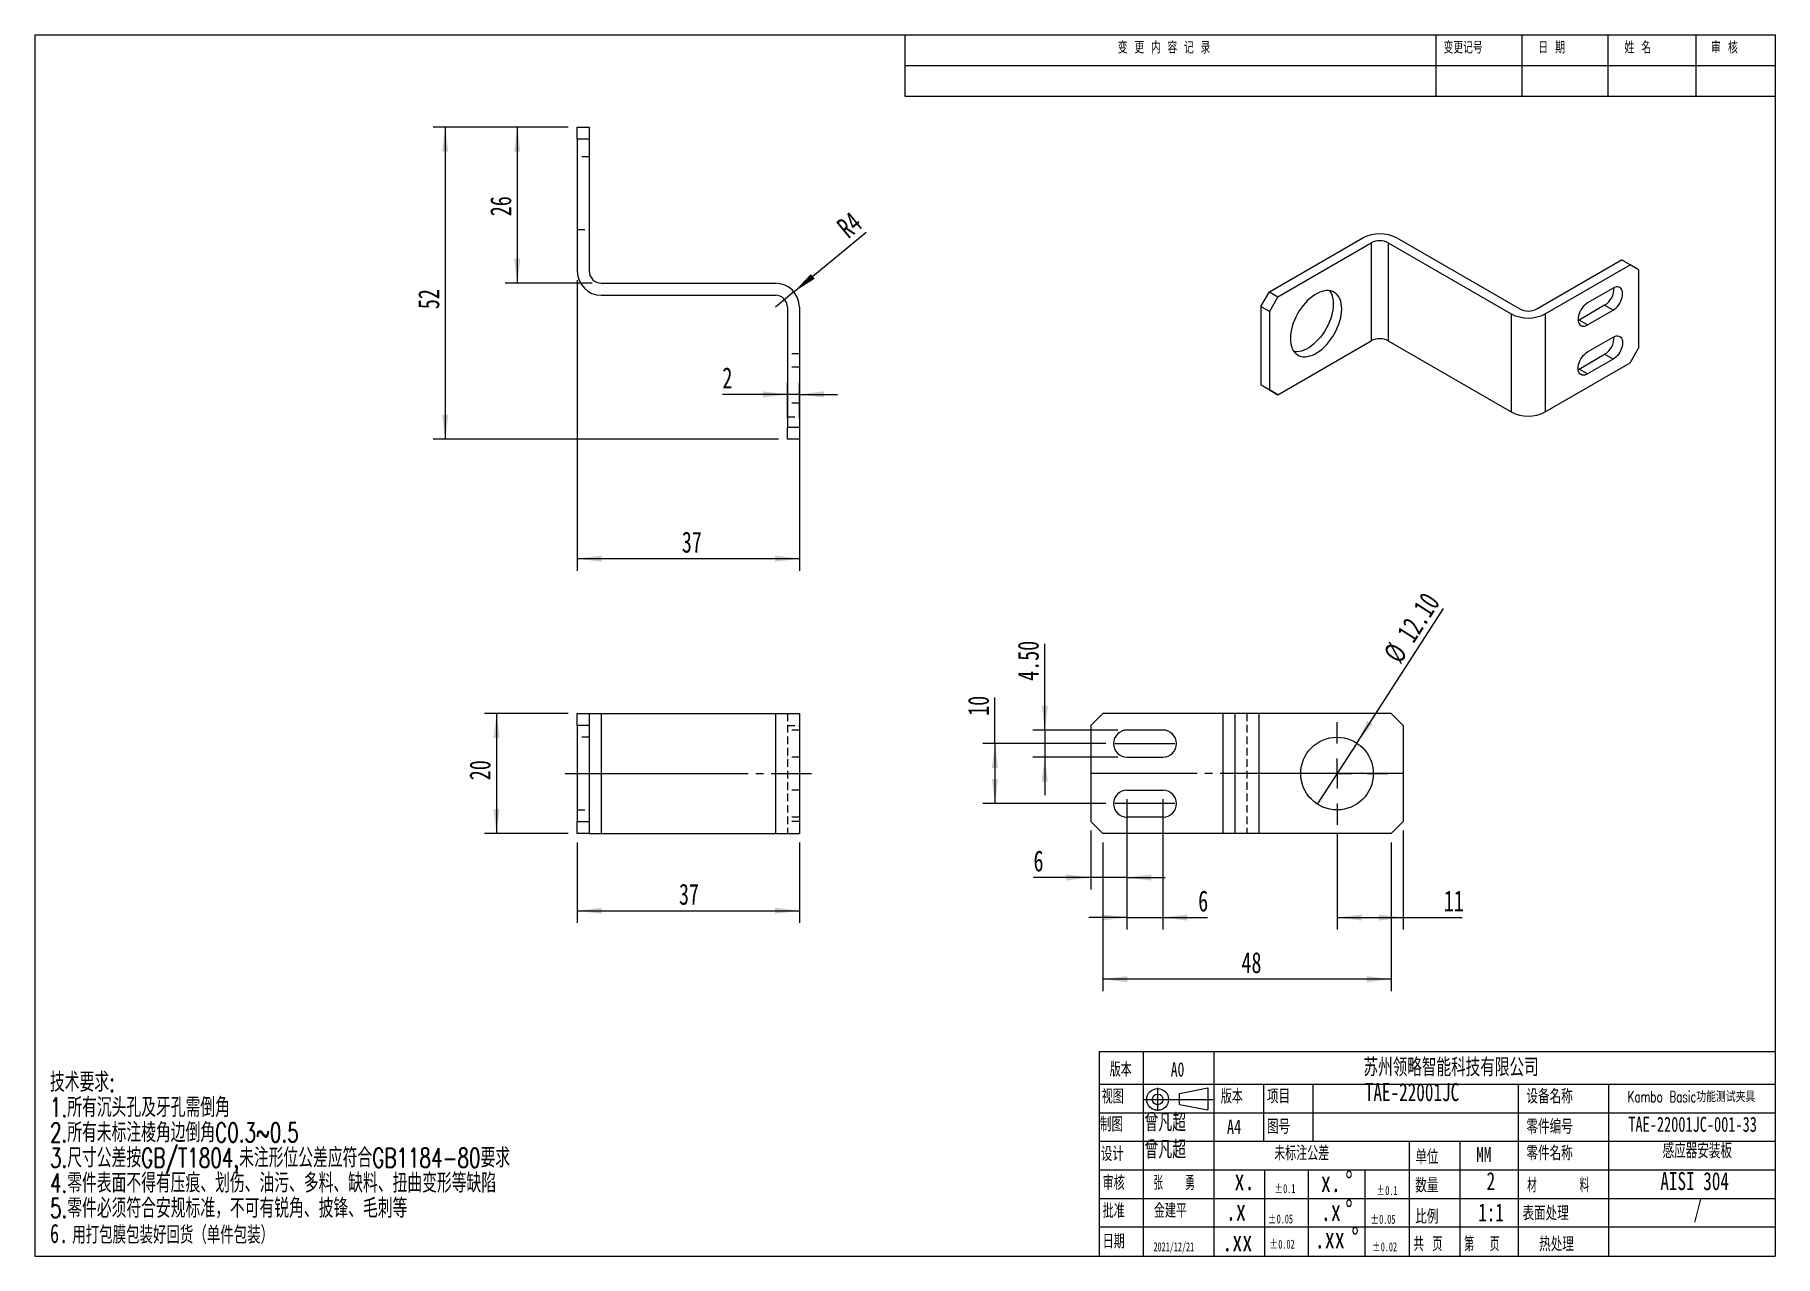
# Model space of a CAD drawing. Extents: x 2 to 292, y 3 to 207.
import ezdxf

# ---------------------------------------------------------------- set-up
doc = ezdxf.new("R2010")
doc.units = 0
for name, pattern in [('SLD-中心线', [34.29, 30.48, -1.27, 1.27, -1.27]), ('SLD-实线', [0]), ('SLD-虚线', [1.905, 1.27, -0.635])]:
    doc.linetypes.add(name, pattern=pattern)
doc.layers.get('0').update_dxf_attribs({"linetype": 'CONTINUOUS'})
for name, color, linetype in [('FORMAT', 7, 'SLD-实线'), ('图层1', 5, 'SLD-中心线'), ('图层7', 7, 'SLD-实线'), ('图框', 7, 'SLD-实线'), ('粗实线', 7, 'SLD-实线')]:
    doc.layers.add(name, color=color, linetype=linetype)
doc.styles.add('SLDTEXTSTYLE0', font='TXT', dxfattribs={"width": 0.7, "bigfont": 'bigfont'})
doc.styles.add('SLDTEXTSTYLE1', font='TXT', dxfattribs={"width": 0.736842, "bigfont": 'bigfont'})
doc.styles.add('SLDTEXTSTYLE2', font='TXT', dxfattribs={"width": 0.7})
doc.styles.add('SLDTEXTSTYLE3', font='TXT', dxfattribs={"width": 0.663})
doc.styles.add('SLDTEXTSTYLE4', font='TXT', dxfattribs={"width": 0.559211, "bigfont": 'bigfont'})
doc.styles.add('SLDTEXTSTYLE5', font='TXT', dxfattribs={"width": 0.736842})
doc.styles.add('SLDTEXTSTYLE6', font='TXT', dxfattribs={"width": 0.629187, "bigfont": 'bigfont'})
doc.styles.add('SLDTEXTSTYLE7', font='TXT', dxfattribs={"width": 0.657895, "bigfont": 'bigfont'})
doc.styles.add('SLDTEXTSTYLE8', font='TXT', dxfattribs={"width": 0.618421, "bigfont": 'bigfont'})
doc.styles.add('SLDTEXTSTYLE9', font='TXT', dxfattribs={"width": 0.58, "bigfont": 'bigfont'})
doc.dimstyles.new('SLDDIMSTYLE0', dxfattribs={"dimtxt": 3.5, "dimasz": 4.08, "dimexe": 0, "dimexo": 0.0625, "dimgap": 0.875, "dimtad": 2, "dimrnd": 1e-09, "dimzin": 12, "dimtxsty": 'SLDTEXTSTYLE2', "dimsah": 1, "dimcen": 0.09, "dimazin": 3, "dimtfac": 1, "dimtofl": 0, "dimtmove": 0, "dimatfit": 3, "dimtolj": 1, "dimtzin": 12})
doc.dimstyles.new('SLDDIMSTYLE1', dxfattribs={"dimtxt": 3.5, "dimasz": 4.08, "dimexe": 0, "dimexo": 0.0625, "dimgap": 0.875, "dimtad": 2, "dimrnd": 1e-09, "dimzin": 12, "dimtxsty": 'SLDTEXTSTYLE2', "dimsah": 1, "dimcen": 0.09, "dimazin": 3, "dimtfac": 1, "dimtmove": 0, "dimatfit": 3, "dimtolj": 1, "dimtzin": 12})
doc.dimstyles.new('SLDDIMSTYLE2', dxfattribs={"dimtxt": 3.5, "dimasz": 4.08, "dimexe": 0, "dimexo": 0.0625, "dimgap": 0.875, "dimtad": 2, "dimrnd": 1e-09, "dimzin": 12, "dimtxsty": 'SLDTEXTSTYLE2', "dimsah": 1, "dimcen": 0, "dimazin": 3, "dimtfac": 1, "dimtofl": 0, "dimtmove": 0, "dimatfit": 3, "dimtolj": 1, "dimtzin": 12})
doc.dimstyles.new('SLDDIMSTYLE3', dxfattribs={"dimtxt": 3.5, "dimasz": 4.08, "dimexe": 0, "dimexo": 0.0625, "dimgap": 0.875, "dimtad": 2, "dimrnd": 1e-09, "dimzin": 4, "dimtxsty": 'SLDTEXTSTYLE2', "dimsah": 1, "dimcen": 0.09, "dimazin": 3, "dimtfac": 1, "dimtmove": 0, "dimatfit": 3, "dimtolj": 1, "dimtzin": 12})
doc.dimstyles.new('SLDDIMSTYLE4', dxfattribs={"dimtxt": 3.5, "dimasz": 4.08, "dimexe": 0, "dimexo": 0.0625, "dimgap": 0.875, "dimtad": 2, "dimrnd": 1e-09, "dimzin": 4, "dimtxsty": 'SLDTEXTSTYLE2', "dimblk1": 'NONE', "dimsah": 1, "dimcen": 0, "dimazin": 3, "dimtfac": 1, "dimtmove": 0, "dimatfit": 3, "dimtolj": 1, "dimtzin": 12})

# ---------------------------------------------------------------- blocks, each defined once
blk = doc.blocks.new('SW_NOTE_0')
at = {"layer": '图层7', "color": 0, "char_height": 1.5, "attachment_point": 1, "style": 'SLDTEXTSTYLE3'}
for s, insert in [('%%p', (0, 1.93)), ('0.05', (1.44, 1.93))]:
    blk.add_mtext(s, dxfattribs=dict(at, insert=insert))
blk = doc.blocks.new('SW_NOTE_1')
at = {"layer": '图层7', "color": 0, "char_height": 1.5, "attachment_point": 1, "style": 'SLDTEXTSTYLE3'}
for s, insert in [('%%p', (0, 1.93)), ('0.02', (1.44, 1.93))]:
    blk.add_mtext(s, dxfattribs=dict(at, insert=insert))
blk = doc.blocks.new('SW_NOTE_2')
at = {"layer": '图层7', "color": 0, "char_height": 1.5, "attachment_point": 1, "style": 'SLDTEXTSTYLE3'}
for s, insert in [('%%p', (0, 1.93)), ('0.1', (1.44, 1.93))]:
    blk.add_mtext(s, dxfattribs=dict(at, insert=insert))
blk = doc.blocks.new('SW_NOTE_3')
at = {"layer": '图层7', "color": 0, "attachment_point": 1}
for s, insert, char_height, style in [('\\M+18B5A术\\M+19776\\M+18B81:', (0, 4.13), 3.2, 'SLDTEXTSTYLE0'), ('1.\\M+18F8A\\M+1974C沉头\\M+18D45\\M+18B79\\M+189E5\\M+18D45\\M+18EF9\\M+1937C\\M+18A70', (0, -0.07), 3.2, 'SLDTEXTSTYLE0'), ('2.\\M+18F8A\\M+1974C\\M+196A2标\\M+1928D棱\\M+18A70边\\M+1937C\\M+18A70C0.3~0.5', (0, -4.27), 3.2, 'SLDTEXTSTYLE0'), ('3.\\M+18EDA\\M+190A1\\M+18CF6\\M+18DB7\\M+188C2GB/T1804,\\M+196A2\\M+1928D\\M+18C60\\M+188CA\\M+18CF6\\M+18DB7应\\M+19584\\M+18D87GB1184-80\\M+19776\\M+18B81', (0, -8.47), 3.2, 'SLDTEXTSTYLE0'), ('4.\\M+197EB\\M+18C8F\\M+1955C\\M+196CA\\M+19573\\M+193BE\\M+1974C压\\M+18DAD\\M+18141划伤\\M+18141\\M+196FB污\\M+18141\\M+191BD\\M+197BF\\M+18141\\M+1E39E\\M+197BF\\M+18141扭\\M+18BC8变\\M+18C60\\M+19399\\M+1E39E\\M+1E89C', (0, -12.67), 3.2, 'SLDTEXTSTYLE0'), ('5.\\M+197EB\\M+18C8F\\M+1954B须\\M+19584\\M+18D87\\M+188C0规标\\M+18F79\\M+18143\\M+19573\\M+189C2\\M+1974C锐\\M+18A70\\M+18141\\M+194E2锋\\M+18141\\M+196D1\\M+18E68\\M+19399', (0, -16.87), 3.2, 'SLDTEXTSTYLE0'), ('6.', (0, -21.07), 3.2, 'SLDTEXTSTYLE2'), ('\\M+19770\\M+191C5\\M+195EF\\M+1968C\\M+195EF\\M+19195\\M+18D44\\M+189F1货\\M+18169单\\M+18C8F\\M+195EF\\M+19195\\M+1816A', (3.72, -21.47), 2.91042, 'SLDTEXTSTYLE0')]:
    blk.add_mtext(s, dxfattribs=dict(at, insert=insert, char_height=char_height, style=style))
blk = doc.blocks.new('SW_NOTE_4')
at = {"layer": '图层7', "color": 0, "char_height": 3.5, "attachment_point": 1, "style": 'SLDTEXTSTYLE2'}
for s, insert in [('.x', (0, 4.51)), ('%%d', (4.07, 4.51))]:
    blk.add_mtext(s, dxfattribs=dict(at, insert=insert))
blk = doc.blocks.new('SW_NOTE_5')
at = {"layer": '图层7', "color": 0, "char_height": 3.5, "attachment_point": 1, "style": 'SLDTEXTSTYLE2'}
for s, insert in [('x.', (0, 4.51)), ('%%d', (4.07, 4.51))]:
    blk.add_mtext(s, dxfattribs=dict(at, insert=insert))
blk = doc.blocks.new('SW_NOTE_6')
at = {"layer": '图层7', "color": 0, "char_height": 3.5, "attachment_point": 1, "style": 'SLDTEXTSTYLE2'}
for s, insert in [('.xx', (0, 4.51)), ('%%d', (6.11, 4.51))]:
    blk.add_mtext(s, dxfattribs=dict(at, insert=insert))
blk = doc.blocks.new('SW_NOTE_7')
at = {"layer": '图层7', "color": 0, "char_height": 1.5, "attachment_point": 1, "style": 'SLDTEXTSTYLE3'}
for s, insert in [('%%p', (0, 1.93)), ('0.1', (1.44, 1.93))]:
    blk.add_mtext(s, dxfattribs=dict(at, insert=insert))
blk = doc.blocks.new('SW_NOTE_8')
at = {"layer": '图层7', "color": 0, "char_height": 1.5, "attachment_point": 1, "style": 'SLDTEXTSTYLE3'}
for s, insert in [('%%p', (0, 1.93)), ('0.05', (1.44, 1.93))]:
    blk.add_mtext(s, dxfattribs=dict(at, insert=insert))
blk = doc.blocks.new('SW_NOTE_9')
at = {"layer": '图层7', "color": 0, "char_height": 1.5, "attachment_point": 1, "style": 'SLDTEXTSTYLE3'}
for s, insert in [('%%p', (0, 1.93)), ('0.02', (1.44, 1.93))]:
    blk.add_mtext(s, dxfattribs=dict(at, insert=insert))
blk = doc.blocks.new('_D')
at = {"layer": '图框', "color": 5}
for p, q in [((92.6, 72), (92.6, 58.64)), ((129.6, 72), (129.6, 58.64)), ((92.6, 60.64), (129.6, 60.64))]:
    blk.add_line(p, q, dxfattribs=at)
for points in [[(92.6, 60.64), (96.68, 60.13), (96.68, 61.15)], [(129.6, 60.64), (125.52, 61.15), (125.52, 60.13)]]:
    blk.add_solid(points, dxfattribs=at)
at = {"layer": '图框', "color": 5, "insert": (109.54, 65.15), "char_height": 3.5, "attachment_point": 1, "style": 'SLDTEXTSTYLE2'}
blk.add_mtext('37', dxfattribs=at)
blk = doc.blocks.new('_D_1')
at = {"layer": '图框', "color": 5}
for p, q in [((91.1, 93.5), (77.14, 93.5)), ((79.14, 93.5), (79.14, 73.5)), ((91.1, 73.5), (77.14, 73.5))]:
    blk.add_line(p, q, dxfattribs=at)
for points in [[(79.14, 93.5), (78.63, 89.42), (79.65, 89.42)], [(79.14, 73.5), (79.65, 77.58), (78.63, 77.58)]]:
    blk.add_solid(points, dxfattribs=at)
at = {"layer": '图框', "color": 5, "insert": (74.63, 82.39), "char_height": 3.5, "attachment_point": 1, "rotation": 90, "style": 'SLDTEXTSTYLE2'}
blk.add_mtext('20', dxfattribs=at)
blk = doc.blocks.new('_D_2')
at = {"layer": '图框', "color": 5}
for p, q in [((127.6, 142.69), (127.6, 148.66)), ((129.6, 142.69), (129.6, 148.66)), ((127.6, 146.66), (116.77, 146.66)), ((129.6, 146.66), (127.6, 146.66)), ((129.6, 146.66), (135.95, 146.66))]:
    blk.add_line(p, q, dxfattribs=at)
for points in [[(127.6, 146.66), (123.52, 147.17), (123.52, 146.15)], [(129.6, 146.66), (133.68, 146.15), (133.68, 147.17)]]:
    blk.add_solid(points, dxfattribs=at)
at = {"layer": '图框', "color": 5, "insert": (116.77, 151.17), "char_height": 3.5, "attachment_point": 1, "style": 'SLDTEXTSTYLE2'}
blk.add_mtext('2', dxfattribs=at)
blk = doc.blocks.new('_D_3')
at = {"layer": '图框', "color": 5}
for p, q in [((92.6, 165.69), (92.6, 117.3)), ((129.6, 139.69), (129.6, 117.3)), ((92.6, 119.3), (129.6, 119.3))]:
    blk.add_line(p, q, dxfattribs=at)
for points in [[(92.6, 119.3), (96.68, 118.79), (96.68, 119.81)], [(129.6, 119.3), (125.52, 119.81), (125.52, 118.79)]]:
    blk.add_solid(points, dxfattribs=at)
at = {"layer": '图框', "color": 5, "insert": (110.02, 123.81), "char_height": 3.5, "attachment_point": 1, "style": 'SLDTEXTSTYLE2'}
blk.add_mtext('37', dxfattribs=at)
blk = doc.blocks.new('_D_4')
at = {"layer": '图框', "color": 5}
for p, q in [((91.1, 191.19), (68.6, 191.19)), ((70.6, 191.19), (70.6, 139.19)), ((126.1, 139.19), (68.6, 139.19))]:
    blk.add_line(p, q, dxfattribs=at)
for points in [[(70.6, 191.19), (70.09, 187.11), (71.11, 187.11)], [(70.6, 139.19), (71.11, 143.27), (70.09, 143.27)]]:
    blk.add_solid(points, dxfattribs=at)
at = {"layer": '图框', "color": 5, "insert": (66.09, 160.87), "char_height": 3.5, "attachment_point": 1, "rotation": 90, "style": 'SLDTEXTSTYLE2'}
blk.add_mtext('52', dxfattribs=at)
blk = doc.blocks.new('_D_5')
at = {"layer": '图框', "color": 5}
for p, q in [((91.1, 191.19), (80.6, 191.19)), ((82.6, 191.19), (82.6, 165.19)), ((95.1, 165.19), (80.6, 165.19))]:
    blk.add_line(p, q, dxfattribs=at)
for points in [[(82.6, 191.19), (82.09, 187.11), (83.11, 187.11)], [(82.6, 165.19), (83.11, 169.27), (82.09, 169.27)]]:
    blk.add_solid(points, dxfattribs=at)
at = {"layer": '图框', "color": 5, "insert": (78.09, 176.35), "char_height": 3.5, "attachment_point": 1, "rotation": 90, "style": 'SLDTEXTSTYLE2'}
blk.add_mtext('26', dxfattribs=at)
blk = doc.blocks.new('_D_6')
at = {"layer": '图框', "color": 5}
for q in [(140.76, 173.68), (125.6, 161.19)]:
    blk.add_line((128.69, 163.73), q, dxfattribs=at)
blk.add_solid([(128.69, 163.73), (132.16, 165.94), (131.51, 166.72)], dxfattribs=at)
at = {"layer": '图框', "color": 5, "insert": (135.53, 175.2), "char_height": 3.5, "attachment_point": 1, "rotation": 39.511, "style": 'SLDTEXTSTYLE2'}
blk.add_mtext('R4', dxfattribs=at)
blk = doc.blocks.new('_D_7')
at = {"layer": '图框', "color": 5}
for p, q in [((162.19, 88.5), (162.19, 96.19)), ((180.69, 88.5), (160.19, 88.5)), ((162.19, 88.5), (162.19, 78.5)), ((180.69, 78.5), (160.19, 78.5))]:
    blk.add_line(p, q, dxfattribs=at)
for points in [[(162.19, 88.5), (161.68, 84.42), (162.7, 84.42)], [(162.19, 78.5), (162.7, 82.58), (161.68, 82.58)]]:
    blk.add_solid(points, dxfattribs=at)
at = {"layer": '图框', "color": 5, "insert": (157.68, 93.12), "char_height": 3.5, "attachment_point": 1, "rotation": 90, "style": 'SLDTEXTSTYLE2'}
blk.add_mtext('10', dxfattribs=at)
blk = doc.blocks.new('_D_8')
at = {"layer": '图框', "color": 5}
for p, q in [((180.19, 72), (180.19, 47.25)), ((228.19, 72), (228.19, 47.25)), ((228.19, 49.25), (180.19, 49.25))]:
    blk.add_line(p, q, dxfattribs=at)
for points in [[(180.19, 49.25), (184.27, 48.74), (184.27, 49.76)], [(228.19, 49.25), (224.11, 49.76), (224.11, 48.74)]]:
    blk.add_solid(points, dxfattribs=at)
at = {"layer": '图框', "color": 5, "insert": (203.27, 53.76), "char_height": 3.5, "attachment_point": 1, "style": 'SLDTEXTSTYLE2'}
blk.add_mtext('48', dxfattribs=at)
blk = doc.blocks.new('_D_9')
at = {"layer": '图框', "color": 5}
for p, q in [((184.19, 79.25), (184.19, 64.18)), ((178.19, 74), (178.19, 64.18)), ((178.19, 66.18), (168.62, 66.18)), ((184.19, 66.18), (178.19, 66.18)), ((184.19, 66.18), (190.54, 66.18))]:
    blk.add_line(p, q, dxfattribs=at)
for points in [[(178.19, 66.18), (174.11, 66.69), (174.11, 65.67)], [(184.19, 66.18), (188.27, 65.67), (188.27, 66.69)]]:
    blk.add_solid(points, dxfattribs=at)
at = {"layer": '图框', "color": 5, "insert": (168.62, 70.69), "char_height": 3.5, "attachment_point": 1, "style": 'SLDTEXTSTYLE2'}
blk.add_mtext('6', dxfattribs=at)
blk = doc.blocks.new('_D_10')
at = {"layer": '图框', "color": 5}
for p, q in [((184.19, 79.25), (184.19, 57.51)), ((190.19, 79.25), (190.19, 57.51)), ((184.19, 59.51), (177.84, 59.51)), ((184.19, 59.51), (190.19, 59.51)), ((190.19, 59.51), (197.59, 59.51))]:
    blk.add_line(p, q, dxfattribs=at)
for points in [[(184.19, 59.51), (180.11, 60.02), (180.11, 59)], [(190.19, 59.51), (194.27, 59), (194.27, 60.02)]]:
    blk.add_solid(points, dxfattribs=at)
at = {"layer": '图框', "color": 5, "insert": (196.06, 64.02), "char_height": 3.5, "attachment_point": 1, "style": 'SLDTEXTSTYLE2'}
blk.add_mtext('6', dxfattribs=at)
blk = doc.blocks.new('_D_11')
at = {"layer": '图框', "color": 5}
for p, q in [((170.5, 90.75), (170.5, 105.09)), ((182.69, 90.75), (168.5, 90.75)), ((170.5, 90.75), (170.5, 86.25)), ((182.69, 86.25), (168.5, 86.25)), ((170.5, 86.25), (170.5, 79.9))]:
    blk.add_line(p, q, dxfattribs=at)
for points in [[(170.5, 90.75), (171.01, 94.83), (169.99, 94.83)], [(170.5, 86.25), (169.99, 82.17), (171.01, 82.17)]]:
    blk.add_solid(points, dxfattribs=at)
at = {"layer": '图框', "color": 5, "insert": (165.99, 98.95), "char_height": 3.5, "attachment_point": 1, "rotation": 90, "style": 'SLDTEXTSTYLE2'}
blk.add_mtext('4.50', dxfattribs=at)
blk = doc.blocks.new('_D_12')
at = {"layer": '图框', "color": 5}
for q in [(236.94, 110.98), (215.91, 78.41)]:
    blk.add_line((222.47, 88.58), q, dxfattribs=at)
blk.add_solid([(222.47, 88.58), (225.11, 91.73), (224.26, 92.28)], dxfattribs=at)
at = {"layer": '图框', "color": 5, "char_height": 3.5, "attachment_point": 1, "rotation": 57.1402, "style": 'SLDTEXTSTYLE2'}
for s, insert in [('12.10', (229, 106.97)), ('%%c', (226.76, 103.52))]:
    blk.add_mtext(s, dxfattribs=dict(at, insert=insert))
blk = doc.blocks.new('_NONE')
blk = doc.blocks.new('_D_13')
at = {"layer": '图框', "color": 5}
for p, q in [((219.19, 73.45), (219.19, 57.51)), ((230.19, 74), (230.19, 57.51)), ((219.19, 59.51), (230.19, 59.51)), ((230.19, 59.51), (240.06, 59.51))]:
    blk.add_line(p, q, dxfattribs=at)
for points in [[(219.19, 59.51), (223.27, 59), (223.27, 60.02)], [(230.19, 59.51), (226.11, 60.02), (226.11, 59)]]:
    blk.add_solid(points, dxfattribs=at)
at = {"layer": '图框', "color": 5, "insert": (236.99, 64.02), "char_height": 3.5, "attachment_point": 1, "style": 'SLDTEXTSTYLE2'}
blk.add_mtext('11', dxfattribs=at)
blk = doc.blocks.new('SW_CENTERMARKSYMBOL_0')
at = {"layer": '图框', "color": 0}
for p, q in [((0, 5), (0, 8.55)), ((-5, 0), (-8.55, 0)), ((0, 0), (-2.5, 0)), ((0, 0), (0, 2.5)), ((0, 0), (0, -2.5)), ((0, 0), (2.5, 0)), ((5, 0), (8.55, 0)), ((0, -5), (0, -8.55))]:
    blk.add_line(p, q, dxfattribs=at)

msp = doc.modelspace()

# ---------------------------------------------------------------- linework, layer by layer
at = {"color": 7, "linetype": 'SLD-实线'}
for p, q in [((92.603, 191.186), (94.603, 191.186)), ((92.603, 189.186), (92.603, 191.186)), ((92.603, 189.186), (92.603, 167.186)), ((94.603, 189.186), (92.603, 189.186)), ((94.603, 191.186), (94.603, 189.186)), ((94.603, 189.186), (94.603, 167.186)), ((207.918, 163.755), (223.474, 172.736)), ((209.332, 162.939), (224.888, 171.919)), ((224.888, 171.919), (224.888, 155.588)), ((227.717, 171.919), (248.223, 160.081)), ((227.717, 171.919), (227.717, 155.588)), ((229.131, 172.736), (249.637, 160.898)), ((252.465, 160.898), (266.608, 169.062)), ((253.88, 160.081), (268.022, 168.245)), ((268.022, 168.245), (266.608, 169.062)), ((269.436, 167.429), (268.022, 168.245)), ((269.436, 167.429), (269.436, 154.364)), ((96.603, 165.186), (125.603, 165.186)), ((96.603, 163.186), (125.603, 163.186)), ((206.503, 161.306), (207.918, 163.755)), ((207.918, 163.755), (209.332, 162.939)), ((209.332, 162.939), (207.918, 160.489)), ((265.193, 164.367), (260.951, 161.918)), ((127.603, 161.186), (127.603, 141.186)), ((129.603, 161.186), (129.603, 141.186)), ((207.918, 160.489), (206.503, 161.306)), ((206.503, 161.306), (206.503, 148.241)), ((207.918, 160.489), (207.918, 147.425)), ((248.223, 160.081), (248.223, 143.751)), ((253.88, 160.081), (253.88, 143.751)), ((263.779, 161.509), (259.536, 159.06)), ((260.951, 158.243), (265.193, 160.693)), ((265.193, 160.693), (263.779, 161.509)), ((259.536, 159.06), (259.369, 158.973)), ((260.951, 158.243), (259.536, 159.06)), ((209.332, 146.608), (224.888, 155.588)), ((227.717, 155.588), (248.223, 143.751)), ((260.951, 153.752), (265.193, 156.202)), ((268.022, 151.915), (269.436, 154.364)), ((253.88, 143.751), (268.022, 151.915)), ((259.369, 150.808), (259.536, 150.894)), ((259.536, 150.894), (263.779, 153.344)), ((260.951, 150.078), (259.536, 150.894)), ((265.193, 152.527), (260.951, 150.078)), ((265.193, 152.527), (263.779, 153.344)), ((206.503, 148.241), (207.918, 147.425)), ((207.918, 147.424), (206.503, 148.241)), ((207.918, 147.425), (209.332, 146.608)), ((209.332, 146.608), (207.918, 147.424)), ((127.603, 141.186), (129.603, 141.186)), ((127.603, 139.186), (127.603, 141.186)), ((129.603, 141.186), (129.603, 139.186)), ((129.603, 139.186), (127.603, 139.186)), ((92.603, 93.497), (94.603, 93.497)), ((92.603, 91.497), (92.603, 93.497)), ((94.603, 93.497), (94.603, 91.497)), ((94.603, 93.497), (96.603, 93.497)), ((96.603, 93.497), (96.603, 73.497)), ((96.603, 93.497), (125.603, 93.497)), ((125.603, 93.497), (125.603, 73.497)), ((125.603, 93.497), (129.603, 93.497)), ((129.603, 93.497), (129.603, 73.497)), ((180.189, 93.497), (178.189, 91.497)), ((200.189, 93.497), (180.189, 93.497)), ((200.189, 93.497), (200.189, 73.497)), ((202.189, 93.497), (200.189, 93.497)), ((202.189, 93.497), (202.189, 73.497)), ((206.189, 93.497), (202.189, 93.497)), ((206.189, 93.497), (206.189, 73.497)), ((228.189, 93.497), (206.189, 93.497)), ((230.189, 91.497), (228.189, 93.497)), ((94.603, 91.497), (92.603, 91.497)), ((92.603, 91.497), (92.603, 75.497)), ((94.603, 91.497), (94.603, 75.497)), ((178.189, 91.497), (178.189, 75.497)), ((190.189, 90.747), (184.189, 90.747)), ((230.189, 91.497), (230.189, 75.497)), ((184.189, 86.247), (190.189, 86.247)), ((184.189, 80.747), (190.189, 80.747)), ((92.603, 75.497), (94.603, 75.497)), ((92.603, 73.497), (92.603, 75.497)), ((94.603, 75.497), (94.603, 73.497)), ((178.189, 75.497), (180.189, 73.497)), ((190.189, 76.247), (184.189, 76.247)), ((228.189, 73.497), (230.189, 75.497)), ((94.603, 73.497), (92.603, 73.497)), ((94.603, 73.497), (96.603, 73.497)), ((96.603, 73.497), (125.603, 73.497)), ((125.603, 73.497), (129.603, 73.497)), ((200.189, 73.497), (180.189, 73.497)), ((202.189, 73.497), (200.189, 73.497)), ((206.189, 73.497), (202.189, 73.497)), ((228.189, 73.497), (206.189, 73.497))]:
    msp.add_line(p, q, dxfattribs=at)
at = {"color": 7, "linetype": 'SLD-虚线'}
for p, q in [((94.603, 186.236), (92.603, 186.236)), ((92.603, 174.136), (94.603, 174.136)), ((129.603, 153.436), (127.603, 153.436)), ((129.603, 151.186), (127.603, 151.186)), ((129.603, 145.186), (127.603, 145.186)), ((127.603, 142.936), (129.603, 142.936)), ((96.603, 93.497), (96.603, 73.497)), ((125.603, 93.497), (125.603, 73.497)), ((127.603, 93.497), (127.603, 73.497)), ((200.189, 93.497), (200.189, 73.497)), ((204.189, 93.497), (204.189, 73.497)), ((206.189, 93.497), (206.189, 73.497)), ((127.603, 91.497), (129.603, 91.497)), ((129.603, 90.747), (127.603, 90.747)), ((94.603, 89.547), (92.603, 89.547)), ((129.603, 86.247), (127.603, 86.247)), ((129.603, 80.747), (127.603, 80.747)), ((92.603, 77.447), (94.603, 77.447)), ((129.603, 76.247), (127.603, 76.247)), ((129.603, 75.497), (127.603, 75.497))]:
    msp.add_line(p, q, dxfattribs=at)
at = {"color": 7, "linetype": 'SLD-实线', "flags": 128}
for points in [[(211.418, 155.978), (211.437, 155.519), (211.495, 155.087), (211.591, 154.686), (211.724, 154.318), (211.893, 153.988), (212.097, 153.699), (212.333, 153.452), (212.6, 153.251), (212.894, 153.096), (213.214, 152.991), (213.557, 152.934), (213.919, 152.928), (214.297, 152.971), (214.687, 153.064), (215.087, 153.206), (215.492, 153.395), (215.899, 153.63), (216.305, 153.909), (216.704, 154.229), (217.095, 154.587), (217.473, 154.979), (217.835, 155.404), (218.177, 155.856), (218.497, 156.331), (218.792, 156.825), (219.059, 157.335), (219.295, 157.854), (219.498, 158.379), (219.667, 158.904), (219.801, 159.425), (219.897, 159.937), (219.954, 160.436), (219.974, 160.917), (219.954, 161.375), (219.897, 161.807), (219.801, 162.209), (219.667, 162.576), (219.498, 162.906), (219.295, 163.196), (219.059, 163.442), (218.792, 163.644), (218.497, 163.798), (218.177, 163.904), (217.835, 163.96), (217.473, 163.967), (217.095, 163.923), (216.704, 163.83), (216.305, 163.688), (215.899, 163.499), (215.492, 163.264), (215.087, 162.985), (214.687, 162.666), (214.297, 162.308), (213.919, 161.915), (213.557, 161.491), (213.214, 161.039), (212.894, 160.563), (212.6, 160.069), (212.333, 159.56), (212.097, 159.04), (211.893, 158.516), (211.724, 157.99), (211.591, 157.469), (211.495, 156.957), (211.437, 156.458), (211.418, 155.978)], [(217.93, 163.95), (218.084, 163.722), (218.253, 163.392), (218.386, 163.025), (218.482, 162.624), (218.54, 162.192), (218.56, 161.733), (218.54, 161.252), (218.482, 160.754), (218.386, 160.241), (218.253, 159.72), (218.084, 159.195), (217.881, 158.67), (217.644, 158.151), (217.378, 157.642), (217.083, 157.147), (216.763, 156.672), (216.421, 156.22), (216.059, 155.796), (215.681, 155.403), (215.29, 155.045), (214.89, 154.725), (214.485, 154.447), (214.078, 154.212), (213.673, 154.022), (213.273, 153.881), (212.882, 153.787), (212.505, 153.744), (212.143, 153.751), (212.048, 153.761)], [(265.193, 160.693), (265.442, 160.859), (265.685, 161.066), (265.916, 161.31), (266.128, 161.583), (266.318, 161.88), (266.48, 162.193), (266.611, 162.514), (266.706, 162.836), (266.765, 163.15), (266.784, 163.448), (266.765, 163.724), (266.706, 163.971), (266.611, 164.182), (266.48, 164.353), (266.318, 164.478), (266.128, 164.556), (265.916, 164.584), (265.685, 164.561), (265.442, 164.488), (265.193, 164.367)], [(260.951, 161.918), (260.702, 161.752), (260.459, 161.544), (260.228, 161.301), (260.016, 161.027), (259.826, 160.73), (259.664, 160.417), (259.533, 160.096), (259.438, 159.775), (259.379, 159.461), (259.36, 159.162), (259.379, 158.886), (259.438, 158.639), (259.533, 158.428), (259.664, 158.258), (259.826, 158.132), (260.016, 158.054), (260.228, 158.027), (260.459, 158.05), (260.702, 158.122), (260.951, 158.243)], [(260.951, 150.078), (260.702, 149.957), (260.459, 149.884), (260.228, 149.861), (260.016, 149.889), (259.826, 149.967), (259.664, 150.092), (259.533, 150.263), (259.438, 150.474), (259.379, 150.721), (259.36, 150.997), (259.379, 151.295), (259.438, 151.609), (259.533, 151.931), (259.664, 152.252), (259.826, 152.565), (260.016, 152.862), (260.228, 153.135), (260.459, 153.379), (260.702, 153.586), (260.951, 153.752)], [(265.193, 156.202), (265.442, 156.323), (265.685, 156.396), (265.916, 156.418), (266.128, 156.391), (266.318, 156.313), (266.48, 156.187), (266.611, 156.017), (266.706, 155.806), (266.765, 155.559), (266.784, 155.283), (266.765, 154.984), (266.706, 154.67), (266.611, 154.349), (266.48, 154.028), (266.318, 153.715), (266.128, 153.418), (265.916, 153.144), (265.685, 152.901), (265.442, 152.694), (265.193, 152.527)]]:
    msp.add_lwpolyline(points, dxfattribs=at)
at = {"color": 7, "linetype": 'SLD-实线'}
msp.add_circle((219.189, 83.497), 6.05, dxfattribs=at)
for centre, radius, start, end in [((226.302, 167.297), 6.13, 62.52429, 117.47573), ((226.302, 169.205), 3.061, 62.48061, 117.51938), ((96.603, 167.186), 4, 180, 270), ((96.603, 167.186), 2, 180, 270), ((125.603, 161.186), 4, 0, 90), ((125.603, 161.186), 2, 0, 90), ((261.983, 164.372), 3.38, 302.11228, 1.39227), ((251.051, 165.52), 6.13, 242.52431, 297.47569), ((251.051, 163.612), 3.061, 242.48053, 297.51947), ((226.302, 152.874), 3.061, 62.48061, 117.51938), ((262.004, 156.195), 3.358, 301.90364, 1.60091), ((251.051, 149.189), 6.13, 242.52431, 297.47569), ((184.189, 88.497), 2.25, 90, 270), ((190.189, 88.497), 2.25, 270, 90), ((184.189, 78.497), 2.25, 90, 270), ((190.189, 78.497), 2.25, 270, 90)]:
    msp.add_arc(centre, radius, start, end, dxfattribs=at)
at = {"layer": 'FORMAT'}
for p, q in [((186.911, 37.198), (186.911, 3.096)), ((198.661, 37.198), (198.661, 3.096)), ((179.553, 31.758), (292.203, 31.758)), ((192.951, 30.201), (197.689, 31.126)), ((192.951, 28.384), (192.951, 30.201)), ((197.689, 31.126), (197.689, 27.459)), ((206.951, 31.758), (206.951, 22.245)), ((215.155, 31.758), (215.155, 22.245)), ((249.362, 31.758), (249.362, 3.096)), ((264.4, 31.758), (264.4, 3.096)), ((179.553, 27.002), (292.203, 27.002)), ((192.951, 28.384), (197.689, 27.459)), ((179.553, 22.245), (292.203, 22.245)), ((231.209, 22.245), (231.209, 3.096)), ((239.69, 3.096), (239.69, 22.245)), ((179.553, 17.488), (292.203, 17.488)), ((207.102, 17.488), (207.102, 3.096)), ((214.371, 17.488), (214.371, 3.096)), ((223.838, 17.488), (223.838, 3.096)), ((179.553, 12.731), (292.203, 12.731)), ((179.553, 7.974), (292.203, 7.974))]:
    msp.add_line(p, q, dxfattribs=at)
at = {"layer": 'FORMAT', "linetype": 'SLD-中心线'}
for p, q in [((186.911, 29.213), (198.518, 29.213)), ((189.302, 31.121), (189.302, 27.304))]:
    msp.add_line(p, q, dxfattribs=at)
at = {"layer": 'FORMAT'}
for radius in [1.813, 0.888]:
    msp.add_circle((189.302, 29.213), radius, dxfattribs=at)
at = {"layer": '图层7', "color": 5}
for p, q in [((147.203, 206.571), (147.203, 196.354)), ((235.632, 206.571), (235.632, 196.354)), ((249.962, 206.571), (249.962, 196.354)), ((264.292, 206.571), (264.292, 196.354)), ((279.004, 206.571), (279.004, 196.354)), ((147.203, 201.442), (292.203, 201.442)), ((147.203, 196.354), (292.203, 196.354))]:
    msp.add_line(p, q, dxfattribs=at)
at = {"layer": '图框', "color": 5, "linetype": 'SLD-中心线'}
for p, q in [((182.189, 88.497), (192.189, 88.497)), ((90.603, 83.497), (131.603, 83.497)), ((230.189, 83.497), (178.189, 83.497)), ((192.189, 78.497), (182.189, 78.497))]:
    msp.add_line(p, q, dxfattribs=at)
at = {"layer": '粗实线', "color": 5}
for p, q in [((2.203, 206.571), (2.203, 3.096)), ((2.203, 206.571), (292.203, 206.571)), ((292.203, 206.571), (292.203, 3.096)), ((2.203, 3.096), (292.203, 3.096))]:
    msp.add_line(p, q, dxfattribs=at)
at = {"layer": '粗实线'}
for q in [(179.553, 3.096), (292.203, 37.198)]:
    msp.add_line((179.553, 37.198), q, dxfattribs=at)

# ---------------------------------------------------------------- block references
at = {"layer": '图层7', "color": 5}
msp.add_blockref('SW_NOTE_3', (4.728, 29.562), dxfattribs=at)
at = {"layer": '图层7'}
for name, p in [('SW_NOTE_5', (216.501, 12.756)), ('SW_NOTE_2', (208.781, 13.184)), ('SW_NOTE_7', (225.794, 12.86)), ('SW_NOTE_4', (216.501, 7.948)), ('SW_NOTE_0', (207.699, 8.118)), ('SW_NOTE_8', (224.773, 8.053)), ('SW_NOTE_1', (207.97, 3.918)), ('SW_NOTE_6', (215.483, 3.373)), ('SW_NOTE_9', (225.043, 3.478))]:
    msp.add_blockref(name, p, dxfattribs=at)
at = {"layer": '图框', "color": 5}
msp.add_blockref('SW_CENTERMARKSYMBOL_0', (219.189, 83.497), dxfattribs=at)

# ---------------------------------------------------------------- texts
at = {"layer": 'FORMAT', "char_height": 2.38125, "attachment_point": 2, "style": 'SLDTEXTSTYLE0'}
for s, insert in [('\\M+194C5\\M+1967B', (183.15, 35.395)), ('\\M+196A2标\\M+1928D\\M+18CF6\\M+18DB7', (213.304, 21.453))]:
    msp.add_mtext(s, dxfattribs=dict(at, insert=insert))
at = {"layer": 'FORMAT', "color": 5, "insert": (192.618, 35.395), "char_height": 2.3813, "attachment_point": 2, "style": 'SLDTEXTSTYLE2'}
msp.add_mtext('A0', dxfattribs=at)
at = {"layer": '图层1'}
for s, insert, char_height, attachment_point, style in [('TAE-22001JC', (231.685, 31.928), 3, 2, 'SLDTEXTSTYLE2'), ('Kambo Basic\\M+18CF7\\M+1945C测试夹\\M+18BEF', (278.253, 30.577), 1.8, 2, 'SLDTEXTSTYLE0'), ('\\M+1915C\\M+1967D\\M+192B4', (187.11, 26.877), 3, 1, 'SLDTEXTSTYLE0'), ('TAE-22001JC-001-33', (278.443, 26.315), 2.5, 2, 'SLDTEXTSTYLE2'), ('\\M+1915C\\M+1967D\\M+192B4', (187.11, 22.349), 3, 1, 'SLDTEXTSTYLE0'), ('\\M+18AB4应\\M+18AED\\M+188C0\\M+19195\\M+194C2', (279.224, 21.91), 2.5, 2, 'SLDTEXTSTYLE0'), ('2', (244.822, 17.106), 3, 2, 'SLDTEXTSTYLE2'), ('AISI 304', (278.785, 17.106), 3, 2, 'SLDTEXTSTYLE2'), ('1:1', (244.857, 11.897), 3, 2, 'SLDTEXTSTYLE2'), ('/', (279.303, 12.462), 3, 2, 'SLDTEXTSTYLE2')]:
    msp.add_mtext(s, dxfattribs=dict(at, insert=insert, char_height=char_height, attachment_point=attachment_point, style=style))
at = {"layer": '图层7', "color": 5, "char_height": 2, "attachment_point": 1}
for s, insert, style in [('变 \\M+18D58 \\M+193E0 \\M+19765 记 录', (182.664, 205.456), 'SLDTEXTSTYLE6'), ('变\\M+18D58记\\M+18D86', (236.958, 205.456), 'SLDTEXTSTYLE1'), ('\\M+193FA \\M+18AFA', (252.719, 205.456), 'SLDTEXTSTYLE7'), ('\\M+190A9 \\M+196BC', (267.083, 205.456), 'SLDTEXTSTYLE7'), ('审 \\M+18A6A', (281.517, 205.456), 'SLDTEXTSTYLE7')]:
    msp.add_mtext(s, dxfattribs=dict(at, insert=insert, style=style))
at = {"layer": '图层7', "attachment_point": 1}
for s, insert, char_height, style in [('苏\\M+18F42领\\M+197AA\\M+19271\\M+1945C\\M+189C8\\M+18B5A\\M+1974C\\M+18CC0\\M+18CF6\\M+18E69', (223.608, 36.065), 3, 'SLDTEXTSTYLE1'), ('视图', (179.988, 30.907), 2.3813, 'SLDTEXTSTYLE0'), ('\\M+194C5\\M+1967B', (199.833, 30.907), 2.38125, 'SLDTEXTSTYLE0'), ('项\\M+196DA', (207.518, 30.907), 2.3813, 'SLDTEXTSTYLE1'), ('设备\\M+196BC\\M+18FCC', (250.753, 30.907), 2.38125, 'SLDTEXTSTYLE1'), ('\\M+190A7图', (179.671, 26.245), 2.3813, 'SLDTEXTSTYLE1'), ('\\M+197EB\\M+18C8F编\\M+18D86', (250.753, 25.857), 2.38125, 'SLDTEXTSTYLE1'), ('A4', (200.841, 25.857), 2.3813, 'SLDTEXTSTYLE5'), ('图\\M+18D86', (207.518, 25.857), 2.3813, 'SLDTEXTSTYLE1'), ('设计', (179.829, 21.328), 2.3813, 'SLDTEXTSTYLE1'), ('单\\M+188CA', (232.23, 20.804), 2.3813, 'SLDTEXTSTYLE1'), ('MM', (242.395, 21.262), 2.5, 'SLDTEXTSTYLE5'), ('\\M+197EB\\M+18C8F\\M+196BC\\M+18FCC', (250.753, 21.453), 2.38125, 'SLDTEXTSTYLE1'), ('审\\M+18A6A', (180.147, 16.508), 2.3813, 'SLDTEXTSTYLE0'), ('张   \\M+19745', (188.618, 16.508), 2.38125, 'SLDTEXTSTYLE9'), ('x.', (202.11, 17.591), 3.5, 'SLDTEXTSTYLE2'), ('\\M+19094\\M+197CA', (232.23, 16.085), 2.38125, 'SLDTEXTSTYLE1'), ('\\M+18DDE      \\M+197BF', (250.886, 16.085), 2.38125, 'SLDTEXTSTYLE4'), ('\\M+194E1\\M+18F79', (180.147, 11.864), 2.38125, 'SLDTEXTSTYLE0'), ('\\M+18BE0\\M+18C9A\\M+195BD', (188.678, 11.864), 2.38125, 'SLDTEXTSTYLE0'), ('.x', (200.684, 12.524), 3.5, 'SLDTEXTSTYLE2'), ('\\M+1955C\\M+196CA处\\M+1979D', (250.094, 11.441), 2.38125, 'SLDTEXTSTYLE1'), ('\\M+194E4\\M+197E1', (232.23, 10.877), 2.38125, 'SLDTEXTSTYLE1'), ('\\M+193FA\\M+18AFA', (180.147, 6.764), 2.38125, 'SLDTEXTSTYLE0'), ('.xx', (200.073, 7.385), 3.5, 'SLDTEXTSTYLE2'), ('\\M+18BA4 页', (231.937, 6.302), 2.3813, 'SLDTEXTSTYLE7'), ('\\M+191E6  页', (240.403, 6.302), 2.38125, 'SLDTEXTSTYLE8'), ('热处\\M+1979D', (252.87, 6.302), 2.3813, 'SLDTEXTSTYLE1'), ('2021/12/21', (188.618, 5.411), 1.5, 'SLDTEXTSTYLE3')]:
    msp.add_mtext(s, dxfattribs=dict(at, insert=insert, char_height=char_height, style=style))

# ---------------------------------------------------------------- dimensions: what is measured, and where the dimension line sits
at = {"layer": '图框', "color": 5}
for base, p1, p2, dimstyle, picture, middle in [((70.603, 139.186), (92.603, 191.186), (127.603, 139.186), 'SLDDIMSTYLE0', '_D_4', (70.603, 162.401)), ((82.603, 165.186), (92.603, 191.186), (96.603, 165.186), 'SLDDIMSTYLE0', '_D_5', (82.603, 177.883)), ((170.503, 86.247), (184.189, 90.747), (184.189, 86.247), 'SLDDIMSTYLE3', '_D_11', (170.503, 102.024)), ((162.189, 78.497), (182.189, 88.497), (182.189, 78.497), 'SLDDIMSTYLE0', '_D_7', (162.189, 94.653)), ((79.14, 73.497), (92.603, 93.497), (92.603, 73.497), 'SLDDIMSTYLE0', '_D_1', (79.14, 83.93))]:
    dim = msp.add_linear_dim(base=base, p1=p1, p2=p2, angle=90, dimstyle=dimstyle, dxfattribs=at)
    dim.commit()
    dim.dimension.update_dxf_attribs({"geometry": picture, "text_midpoint": middle, "dimtype": 160})
dim = msp.add_radius_dim(center=(125.603, 161.186), mpoint=(128.689, 163.731), dimstyle='SLDDIMSTYLE2', dxfattribs=at)
dim.commit()
dim.dimension.update_dxf_attribs({"geometry": '_D_6', "text_midpoint": (139.672, 172.789), "dimtype": 164})
for base, p1, p2, dimstyle, picture, middle in [((129.603, 119.303), (92.603, 167.186), (129.603, 141.186), 'SLDDIMSTYLE0', '_D_3', (111.553, 119.303)), ((127.603, 146.658), (129.603, 141.186), (127.603, 141.186), 'SLDDIMSTYLE1', '_D_2', (117.533, 146.658)), ((178.189, 66.183), (184.189, 80.747), (178.189, 75.497), 'SLDDIMSTYLE1', '_D_9', (169.387, 66.183)), ((190.189, 59.51), (184.189, 80.747), (190.189, 80.747), 'SLDDIMSTYLE1', '_D_10', (196.824, 59.51)), ((230.189, 59.51), (219.189, 74.947), (230.189, 75.497), 'SLDDIMSTYLE0', '_D_13', (238.529, 59.51)), ((129.603, 60.637), (92.603, 73.497), (129.603, 73.497), 'SLDDIMSTYLE0', '_D', (111.077, 60.637)), ((180.189, 49.25), (228.189, 73.497), (180.189, 73.497), 'SLDDIMSTYLE0', '_D_8', (204.808, 49.25))]:
    dim = msp.add_linear_dim(base=base, p1=p1, p2=p2, dimstyle=dimstyle, dxfattribs=at)
    dim.commit()
    dim.dimension.update_dxf_attribs({"geometry": picture, "text_midpoint": middle, "dimtype": 160})
dim = msp.add_diameter_dim_2p(p1=(215.906, 78.415), p2=(222.471, 88.579), dimstyle='SLDDIMSTYLE4', dxfattribs=at)
dim.commit()
dim.dimension.update_dxf_attribs({"geometry": '_D_12', "text_midpoint": (233.828, 106.16), "dimtype": 163})

doc.saveas('drawing.dxf')
